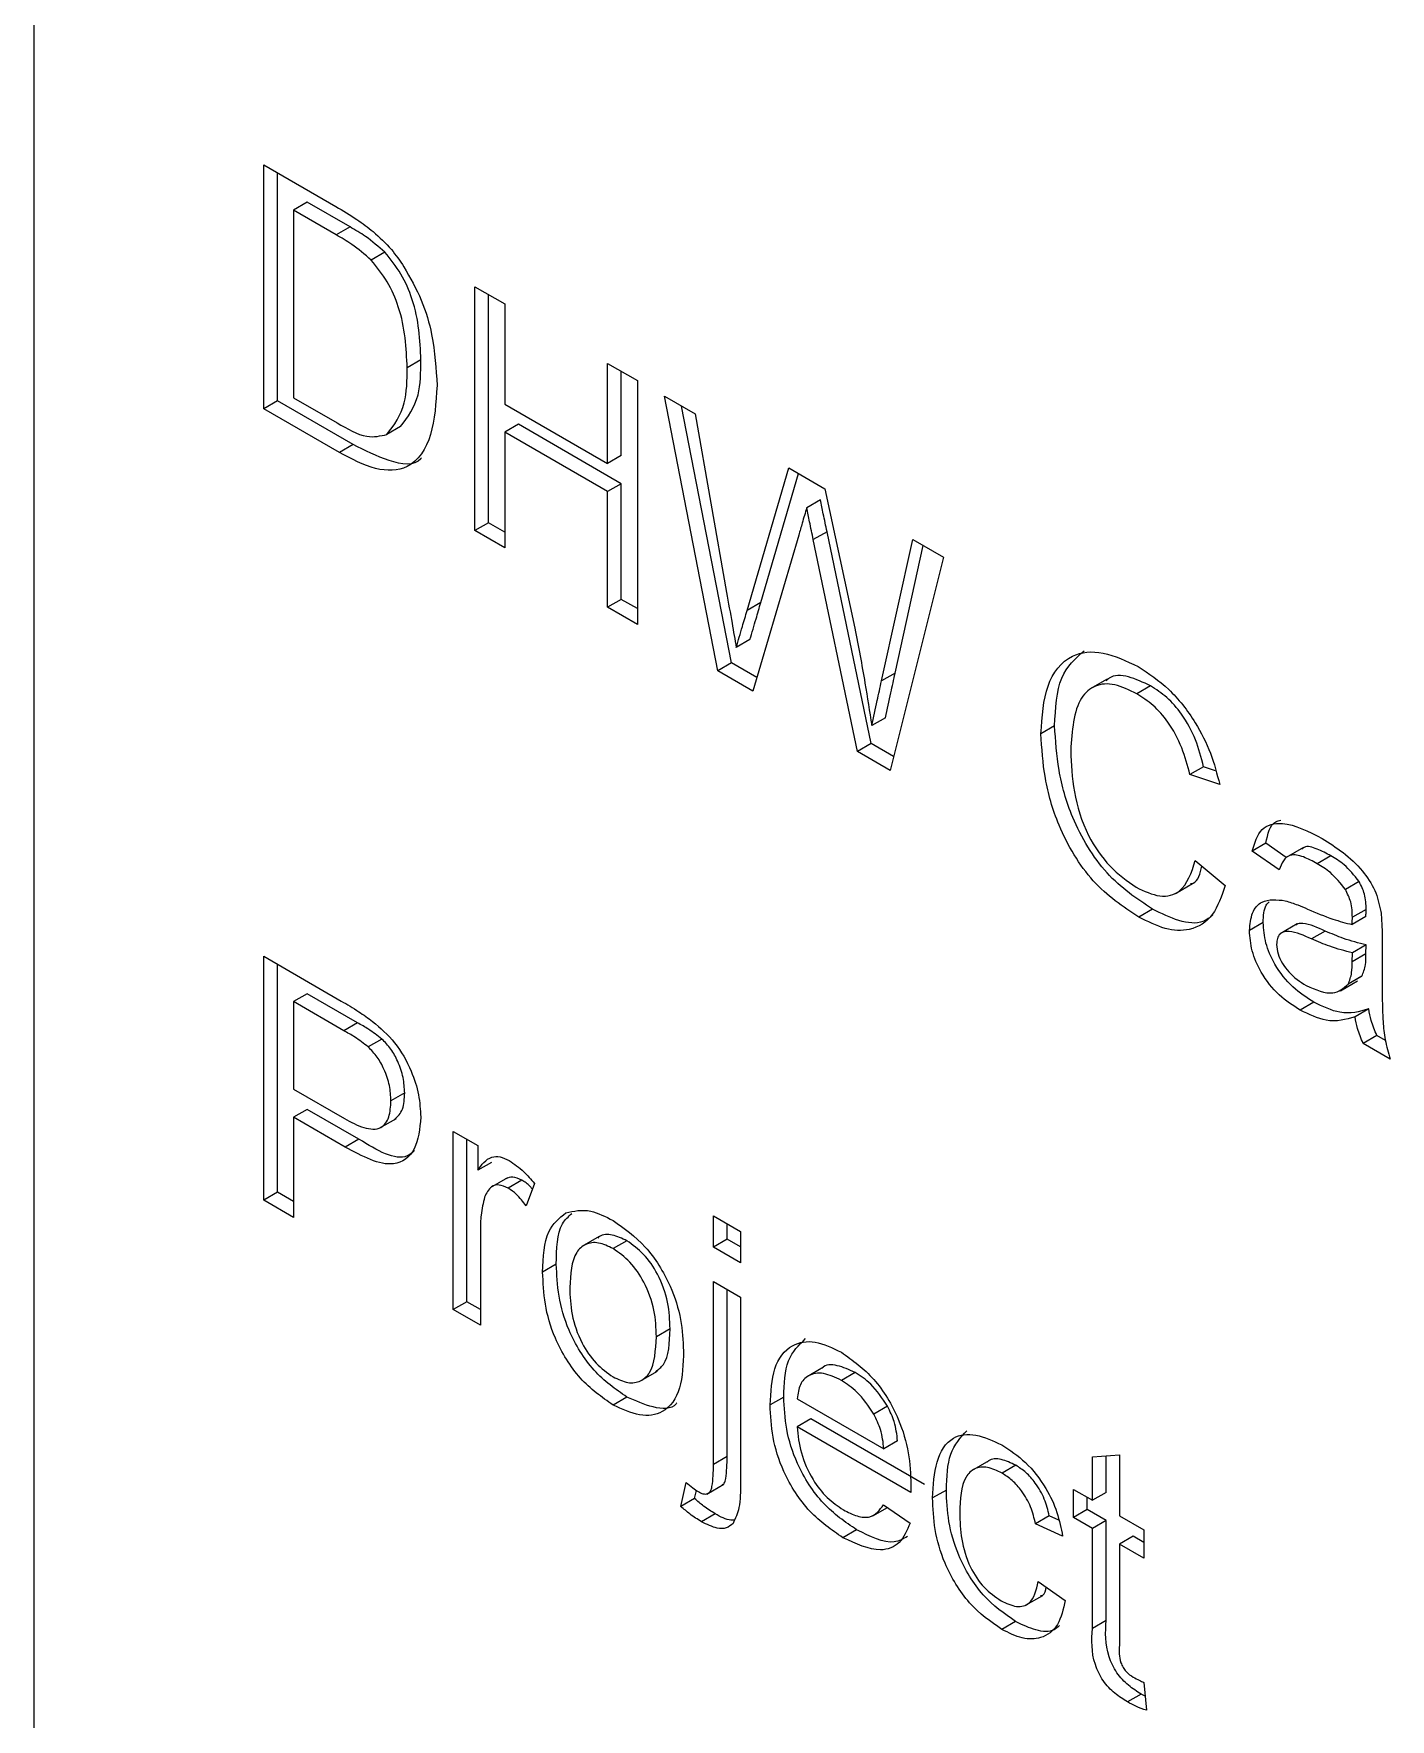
# Model space of a CAD drawing. Extents: x 75 to 2075, y 25 to 1460.
# Drawn here: x 1835.07 to 1853.73, y 1152.26 to 1175.45 of the extents above; entities that cross this region are included whole.
import ezdxf

# ---------------------------------------------------------------- set-up
doc = ezdxf.new("R2010")
doc.units = 0
doc.header["$LTSCALE"] = 5
doc.linetypes.add('SLD-KATı', pattern=[0])
doc.layers.get('0').update_dxf_attribs({"linetype": 'CONTINUOUS'})

msp = doc.modelspace()

# ---------------------------------------------------------------- linework, layer by layer
at = {"color": 7, "linetype": 'SLD-KATı'}
for p, q in [((1835.073, 1212.4), (1835.073, 1137.278)), ((1838.237, 1173.646), (1839.23, 1173.073)), ((1838.237, 1170.291), (1838.237, 1173.646)), ((1838.425, 1170.4), (1838.425, 1173.538)), ((1838.835, 1173.132), (1838.646, 1173.023)), ((1839.424, 1172.792), (1838.835, 1173.132)), ((1839.235, 1172.683), (1838.646, 1173.023)), ((1838.646, 1173.023), (1838.646, 1170.442)), ((1839.424, 1172.792), (1839.235, 1172.683)), ((1839.904, 1172.445), (1839.716, 1172.336)), ((1841.142, 1171.969), (1841.552, 1171.732)), ((1841.142, 1168.614), (1841.142, 1171.969)), ((1841.331, 1168.722), (1841.331, 1171.86)), ((1841.552, 1171.732), (1841.552, 1170.356)), ((1840.4, 1170.963), (1840.211, 1170.854)), ((1842.968, 1170.915), (1843.377, 1170.679)), ((1842.968, 1169.539), (1842.968, 1170.915)), ((1843.156, 1169.647), (1843.156, 1170.806)), ((1843.377, 1170.679), (1843.377, 1167.323)), ((1838.425, 1170.4), (1838.237, 1170.291)), ((1839.277, 1169.69), (1838.237, 1170.291)), ((1839.466, 1169.799), (1838.425, 1170.4)), ((1838.646, 1170.442), (1839.245, 1170.096)), ((1841.552, 1170.356), (1842.968, 1169.539)), ((1843.75, 1170.464), (1844.173, 1170.219)), ((1844.482, 1166.686), (1843.75, 1170.464)), ((1844.67, 1166.795), (1843.986, 1170.327)), ((1840.12, 1170.046), (1839.932, 1169.937)), ((1841.741, 1170.078), (1841.552, 1169.969)), ((1843.156, 1169.26), (1841.741, 1170.078)), ((1844.173, 1170.219), (1844.605, 1167.764)), ((1839.466, 1169.799), (1839.277, 1169.69)), ((1841.552, 1169.969), (1841.552, 1168.377)), ((1842.968, 1169.151), (1841.552, 1169.969)), ((1843.156, 1169.647), (1842.968, 1169.539)), ((1844.887, 1167.517), (1845.461, 1169.476)), ((1845.075, 1167.626), (1845.595, 1169.399)), ((1845.461, 1169.476), (1845.954, 1169.191)), ((1843.156, 1169.26), (1842.968, 1169.151)), ((1842.968, 1167.56), (1842.968, 1169.151)), ((1843.156, 1167.669), (1843.156, 1169.26)), ((1845.954, 1169.191), (1846.369, 1167.271)), ((1845.894, 1169.038), (1845.706, 1168.929)), ((1841.331, 1168.722), (1841.142, 1168.614)), ((1841.552, 1168.595), (1841.331, 1168.722)), ((1841.552, 1168.377), (1841.142, 1168.614)), ((1845.596, 1168.553), (1844.967, 1166.406)), ((1845.986, 1168.6), (1845.797, 1168.491)), ((1846.404, 1165.576), (1845.797, 1168.491)), ((1846.593, 1165.685), (1845.986, 1168.6)), ((1846.735, 1166.547), (1847.164, 1168.493)), ((1846.923, 1166.655), (1847.31, 1168.409)), ((1847.164, 1168.493), (1847.587, 1168.249)), ((1847.587, 1168.249), (1846.855, 1165.316)), ((1843.156, 1167.669), (1842.968, 1167.56)), ((1843.377, 1167.323), (1842.968, 1167.56)), ((1843.377, 1167.541), (1843.156, 1167.669)), ((1845.075, 1167.626), (1844.887, 1167.517)), ((1844.926, 1167.116), (1844.737, 1167.007)), ((1844.67, 1166.795), (1844.482, 1166.686)), ((1845.021, 1166.592), (1844.67, 1166.795)), ((1844.967, 1166.406), (1844.482, 1166.686)), ((1846.923, 1166.655), (1846.735, 1166.547)), ((1849.84, 1166.573), (1849.604, 1166.437)), ((1850.436, 1166.478), (1850.247, 1166.369)), ((1846.788, 1166.041), (1846.6, 1165.932)), ((1849.117, 1165.93), (1848.928, 1165.821)), ((1846.593, 1165.685), (1846.404, 1165.576)), ((1846.902, 1165.506), (1846.593, 1165.685)), ((1846.855, 1165.316), (1846.404, 1165.576)), ((1851.166, 1165.367), (1850.977, 1165.258)), ((1851.387, 1165.123), (1850.977, 1165.258)), ((1851.33, 1165.312), (1851.166, 1165.367)), ((1852.022, 1164.314), (1851.834, 1164.205)), ((1852.302, 1164.12), (1852.022, 1164.314)), ((1852.538, 1164.256), (1852.302, 1164.12)), ((1851.052, 1164.077), (1851.461, 1163.731)), ((1852.206, 1163.947), (1851.834, 1164.205)), ((1852.918, 1164.141), (1852.729, 1164.033)), ((1853.305, 1163.788), (1853.116, 1163.679)), ((1850.779, 1163.624), (1851.014, 1163.76)), ((1850.464, 1163.407), (1850.275, 1163.298)), ((1853.399, 1163.304), (1853.21, 1163.195)), ((1853.401, 1163.403), (1853.212, 1163.295)), ((1851.985, 1163.222), (1851.797, 1163.113)), ((1852.455, 1163.206), (1852.219, 1163.069)), ((1852.84, 1163.106), (1852.652, 1162.997)), ((1853.401, 1162.916), (1853.212, 1162.807)), ((1853.399, 1162.792), (1853.401, 1162.916)), ((1853.622, 1162.999), (1853.622, 1162.474)), ((1838.237, 1162.759), (1839.304, 1162.143)), ((1838.237, 1159.404), (1838.237, 1162.759)), ((1838.425, 1159.513), (1838.425, 1162.65)), ((1853.21, 1162.683), (1853.212, 1162.807)), ((1853.399, 1162.792), (1853.21, 1162.683)), ((1853.049, 1162.283), (1853.285, 1162.42)), ((1853.344, 1162.484), (1853.155, 1162.375)), ((1853.248, 1162.43), (1853.344, 1162.484)), ((1838.835, 1162.244), (1838.646, 1162.136)), ((1839.529, 1161.844), (1838.835, 1162.244)), ((1839.34, 1161.735), (1838.646, 1162.136)), ((1838.646, 1162.136), (1838.646, 1160.931)), ((1852.68, 1162.128), (1852.492, 1162.019)), ((1853.438, 1162.034), (1853.249, 1161.925)), ((1839.529, 1161.844), (1839.34, 1161.735)), ((1839.863, 1161.621), (1839.675, 1161.512)), ((1853.55, 1161.669), (1853.361, 1161.56)), ((1853.734, 1161.345), (1853.361, 1161.56)), ((1853.666, 1161.602), (1853.55, 1161.669)), ((1838.646, 1160.931), (1839.347, 1160.526)), ((1840.176, 1160.879), (1839.987, 1160.77)), ((1838.835, 1160.653), (1838.646, 1160.544)), ((1838.646, 1160.544), (1838.646, 1159.167)), ((1839.358, 1160.133), (1838.646, 1160.544)), ((1839.547, 1160.242), (1838.835, 1160.653)), ((1839.826, 1160.393), (1840.062, 1160.529)), ((1840.844, 1160.35), (1841.18, 1160.157)), ((1840.844, 1157.898), (1840.844, 1160.35)), ((1839.547, 1160.242), (1839.358, 1160.133)), ((1841.033, 1158.007), (1841.033, 1160.242)), ((1841.18, 1160.157), (1841.18, 1159.815)), ((1841.368, 1159.924), (1841.18, 1159.815)), ((1841.588, 1159.713), (1841.353, 1159.576)), ((1841.787, 1159.68), (1841.599, 1159.571)), ((1841.962, 1159.633), (1841.845, 1159.328)), ((1838.425, 1159.513), (1838.237, 1159.404)), ((1838.646, 1159.167), (1838.237, 1159.404)), ((1838.646, 1159.385), (1838.425, 1159.513)), ((1844.423, 1159.188), (1844.795, 1158.973)), ((1844.423, 1158.758), (1844.423, 1159.188)), ((1841.217, 1158.986), (1841.217, 1157.683)), ((1842.851, 1158.902), (1842.615, 1158.766)), ((1844.611, 1158.867), (1844.611, 1159.079)), ((1844.795, 1158.973), (1844.795, 1158.543)), ((1843.232, 1158.846), (1843.043, 1158.737)), ((1844.611, 1158.867), (1844.423, 1158.758)), ((1844.795, 1158.543), (1844.423, 1158.758)), ((1844.795, 1158.76), (1844.611, 1158.867)), ((1842.262, 1158.524), (1842.074, 1158.415)), ((1844.423, 1158.285), (1844.795, 1158.07)), ((1844.423, 1155.767), (1844.423, 1158.285)), ((1841.033, 1158.007), (1840.844, 1157.898)), ((1841.217, 1157.901), (1841.033, 1158.007)), ((1844.611, 1155.876), (1844.611, 1158.176)), ((1844.795, 1158.07), (1844.795, 1155.52)), ((1841.217, 1157.683), (1840.844, 1157.898)), ((1843.827, 1157.634), (1843.638, 1157.526)), ((1843.418, 1156.918), (1843.654, 1157.054)), ((1845.938, 1157.107), (1845.703, 1156.971)), ((1846.371, 1157.033), (1846.183, 1156.925)), ((1843.232, 1156.695), (1843.043, 1156.586)), ((1845.391, 1156.696), (1845.203, 1156.587)), ((1845.575, 1156.673), (1846.767, 1155.985)), ((1845.764, 1156.395), (1845.575, 1156.286)), ((1847.327, 1155.492), (1845.764, 1156.395)), ((1846.819, 1156.569), (1846.631, 1156.46)), ((1847.138, 1155.383), (1845.575, 1156.286)), ((1846.956, 1156.094), (1846.767, 1155.985)), ((1849.636, 1155.872), (1850.008, 1155.902)), ((1849.825, 1155.384), (1849.825, 1155.887)), ((1850.008, 1155.902), (1850.008, 1155.06)), ((1844.611, 1155.876), (1844.423, 1155.767)), ((1848.21, 1155.819), (1847.974, 1155.683)), ((1848.582, 1155.757), (1848.393, 1155.648)), ((1849.636, 1155.275), (1849.636, 1155.872)), ((1843.975, 1155.191), (1844.047, 1155.521)), ((1844.331, 1155.36), (1844.567, 1155.496)), ((1849.375, 1155.426), (1849.636, 1155.275)), ((1849.375, 1155.039), (1849.375, 1155.426)), ((1844.164, 1155.3), (1843.975, 1155.191)), ((1844.164, 1155.3), (1844.188, 1155.412)), ((1846.763, 1155.213), (1847.128, 1154.959)), ((1847.627, 1155.417), (1847.438, 1155.309)), ((1849.564, 1155.147), (1849.564, 1155.317)), ((1849.825, 1155.384), (1849.636, 1155.275)), ((1844.447, 1155.09), (1844.259, 1154.981)), ((1846.616, 1155.06), (1846.816, 1155.176)), ((1849.042, 1155.061), (1848.854, 1154.952)), ((1849.173, 1155.001), (1849.042, 1155.061)), ((1849.564, 1155.147), (1849.375, 1155.039)), ((1849.636, 1154.888), (1849.375, 1155.039)), ((1849.825, 1154.997), (1849.564, 1155.147)), ((1849.825, 1154.997), (1849.636, 1154.888)), ((1849.825, 1153.621), (1849.825, 1154.997)), ((1850.008, 1155.06), (1850.344, 1154.867)), ((1846.393, 1154.87), (1846.204, 1154.761)), ((1849.226, 1154.78), (1848.854, 1154.952)), ((1849.636, 1153.512), (1849.636, 1154.888)), ((1850.197, 1154.782), (1850.008, 1154.673)), ((1850.344, 1154.697), (1850.197, 1154.782)), ((1850.344, 1154.867), (1850.344, 1154.479)), ((1850.008, 1154.673), (1850.008, 1153.282)), ((1850.344, 1154.479), (1850.008, 1154.673)), ((1848.891, 1154.157), (1849.263, 1153.899)), ((1848.717, 1153.832), (1848.953, 1153.968)), ((1848.58, 1153.607), (1848.391, 1153.498)), ((1849.825, 1153.621), (1849.636, 1153.512)), ((1850.344, 1152.769), (1850.381, 1152.387)), ((1850.307, 1152.61), (1850.119, 1152.502)), ((1850.362, 1152.583), (1850.307, 1152.61))]:
    msp.add_line(p, q, dxfattribs=at)
for points, knots in [([(1839.23, 1173.073), (1839.327, 1173.017), (1839.499, 1172.916), (1839.669, 1172.786), (1839.744, 1172.728)], [0, 0, 0, 0, 0.560174, 1, 1, 1, 1]), ([(1839.716, 1172.336), (1839.627, 1172.412), (1839.469, 1172.548), (1839.307, 1172.641), (1839.235, 1172.683)], [0, 0, 0, 0, 0.559255, 1, 1, 1, 1]), ([(1839.904, 1172.445), (1839.816, 1172.521), (1839.658, 1172.657), (1839.496, 1172.75), (1839.424, 1172.792)], [0, 0, 0, 0, 0.559255, 1, 1, 1, 1]), ([(1839.744, 1172.728), (1839.83, 1172.65), (1839.983, 1172.51), (1840.11, 1172.326), (1840.166, 1172.244)], [0, 0, 0, 0, 0.559847, 1, 1, 1, 1]), ([(1840.4, 1170.963), (1840.387, 1171.237), (1840.368, 1171.619), (1840.136, 1172.153), (1839.981, 1172.348), (1839.904, 1172.445)], [0, 0, 0, 0, 0.55915, 0.78004, 1, 1, 1, 1]), ([(1840.211, 1170.854), (1840.198, 1171.128), (1840.18, 1171.51), (1839.948, 1172.045), (1839.793, 1172.239), (1839.716, 1172.336)], [0, 0, 0, 0, 0.55915, 0.78004, 1, 1, 1, 1]), ([(1840.166, 1172.244), (1840.252, 1172.093), (1840.423, 1171.789), (1840.588, 1171.215), (1840.608, 1170.84), (1840.621, 1170.611)], [0, 0, 0, 0, 0.279769, 0.559929, 1, 1, 1, 1]), ([(1840.12, 1170.046), (1840.217, 1170.176), (1840.392, 1170.409), (1840.397, 1170.793), (1840.4, 1170.963)], [0, 0, 0, 0, 0.557452, 1, 1, 1, 1]), ([(1839.932, 1169.937), (1840.029, 1170.067), (1840.203, 1170.3), (1840.209, 1170.684), (1840.211, 1170.854)], [0, 0, 0, 0, 0.557452, 1, 1, 1, 1]), ([(1840.621, 1170.611), (1840.606, 1170.374), (1840.577, 1169.902), (1840.281, 1169.442), (1839.779, 1169.424), (1839.445, 1169.601), (1839.277, 1169.69)], [0, 0, 0, 0, 0.28084, 0.5599517, 0.7790685, 1, 1, 1, 1]), ([(1839.245, 1170.096), (1839.386, 1170.015), (1839.638, 1169.87), (1839.842, 1169.917), (1839.932, 1169.937)], [0, 0, 0, 0, 0.561861, 1, 1, 1, 1]), ([(1840.407, 1169.617), (1840.404, 1169.613), (1840.317, 1169.491), (1839.952, 1169.556), (1839.629, 1169.718), (1839.466, 1169.799)], [0, 0, 0, 0, 0.01872, 0.507336, 1, 1, 1, 1]), ([(1845.706, 1168.929), (1845.685, 1168.859), (1845.649, 1168.734), (1845.612, 1168.608), (1845.596, 1168.553)], [0, 0, 0, 0, 0.559999, 1, 1, 1, 1]), ([(1845.797, 1168.491), (1845.78, 1168.573), (1845.749, 1168.719), (1845.719, 1168.865), (1845.706, 1168.929)], [0, 0, 0, 0, 0.5600066, 1, 1, 1, 1]), ([(1845.986, 1168.6), (1845.969, 1168.681), (1845.938, 1168.828), (1845.908, 1168.974), (1845.894, 1169.038)], [0, 0, 0, 0, 0.5600066, 1, 1, 1, 1]), ([(1844.605, 1167.764), (1844.629, 1167.622), (1844.674, 1167.37), (1844.718, 1167.118), (1844.737, 1167.007)], [0, 0, 0, 0, 0.56, 1, 1, 1, 1]), ([(1844.737, 1167.007), (1844.765, 1167.103), (1844.815, 1167.273), (1844.865, 1167.443), (1844.887, 1167.517)], [0, 0, 0, 0, 0.560001, 1, 1, 1, 1]), ([(1844.926, 1167.116), (1844.954, 1167.211), (1845.004, 1167.381), (1845.053, 1167.551), (1845.075, 1167.626)], [0, 0, 0, 0, 0.560001, 1, 1, 1, 1]), ([(1846.369, 1167.271), (1846.417, 1167.019), (1846.503, 1166.57), (1846.57, 1166.127), (1846.6, 1165.932)], [0, 0, 0, 0, 0.559998, 1, 1, 1, 1]), ([(1848.928, 1165.821), (1848.944, 1166.055), (1848.975, 1166.519), (1849.299, 1166.926), (1849.774, 1166.976), (1850.103, 1166.822), (1850.267, 1166.744)], [0, 0, 0, 0, 0.280492, 0.55957, 0.779615, 1, 1, 1, 1]), ([(1849.117, 1165.93), (1849.128, 1166.17), (1849.151, 1166.63), (1849.403, 1166.855), (1849.524, 1166.963)], [0, 0, 0, 0, 0.521387, 1, 1, 1, 1]), ([(1846.788, 1166.041), (1846.814, 1166.156), (1846.859, 1166.36), (1846.904, 1166.565), (1846.923, 1166.655)], [0, 0, 0, 0, 0.559999, 1, 1, 1, 1]), ([(1850.436, 1166.478), (1850.334, 1166.527), (1850.132, 1166.624), (1849.913, 1166.632), (1849.838, 1166.56), (1849.825, 1166.547)], [0, 0, 0, 0, 0.450656, 0.900009, 1, 1, 1, 1]), ([(1850.267, 1166.744), (1850.409, 1166.65), (1850.694, 1166.462), (1851.043, 1166.017), (1851.276, 1165.552), (1851.35, 1165.266), (1851.387, 1165.123)], [0, 0, 0, 0, 0.280081, 0.559449, 0.779549, 1, 1, 1, 1]), ([(1846.6, 1165.932), (1846.625, 1166.047), (1846.671, 1166.251), (1846.715, 1166.456), (1846.735, 1166.547)], [0, 0, 0, 0, 0.559999, 1, 1, 1, 1]), ([(1850.247, 1166.369), (1850.144, 1166.42), (1849.939, 1166.522), (1849.665, 1166.5), (1849.383, 1166.251), (1849.357, 1165.861), (1849.338, 1165.587)], [0, 0, 0, 0, 0.187223, 0.373906, 0.560736, 1, 1, 1, 1]), ([(1850.977, 1165.258), (1850.945, 1165.381), (1850.881, 1165.626), (1850.701, 1165.969), (1850.473, 1166.223), (1850.322, 1166.32), (1850.247, 1166.369)], [0, 0, 0, 0, 0.280553, 0.559739, 0.779654, 1, 1, 1, 1]), ([(1851.166, 1165.367), (1851.134, 1165.49), (1851.07, 1165.735), (1850.889, 1166.078), (1850.662, 1166.332), (1850.511, 1166.429), (1850.436, 1166.478)], [0, 0, 0, 0, 0.280553, 0.559739, 0.779654, 1, 1, 1, 1]), ([(1850.464, 1163.407), (1850.246, 1163.551), (1849.812, 1163.839), (1849.353, 1164.613), (1849.152, 1165.327), (1849.129, 1165.729), (1849.117, 1165.93)], [0, 0, 0, 0, 0.279955, 0.558088, 0.778912, 1, 1, 1, 1]), ([(1850.275, 1163.298), (1850.057, 1163.442), (1849.623, 1163.73), (1849.164, 1164.505), (1848.964, 1165.218), (1848.94, 1165.62), (1848.928, 1165.821)], [0, 0, 0, 0, 0.279955, 0.558088, 0.778912, 1, 1, 1, 1]), ([(1849.338, 1165.587), (1849.346, 1165.402), (1849.362, 1165.033), (1849.532, 1164.454), (1849.869, 1163.97), (1850.114, 1163.795), (1850.237, 1163.708)], [0, 0, 0, 0, 0.281245, 0.560716, 0.780138, 1, 1, 1, 1]), ([(1851.834, 1164.205), (1851.868, 1164.319), (1851.936, 1164.546), (1852.304, 1164.631), (1852.609, 1164.476), (1852.796, 1164.381)], [0, 0, 0, 0, 0.28043, 0.559303, 1, 1, 1, 1]), ([(1852.022, 1164.314), (1852.049, 1164.441), (1852.081, 1164.599), (1852.204, 1164.625), (1852.227, 1164.63)], [0, 0, 0, 0, 0.80528, 1, 1, 1, 1]), ([(1852.918, 1164.141), (1852.855, 1164.174), (1852.73, 1164.24), (1852.578, 1164.286), (1852.529, 1164.243), (1852.519, 1164.234)], [0, 0, 0, 0, 0.446809, 0.890502, 1, 1, 1, 1]), ([(1852.796, 1164.381), (1852.99, 1164.257), (1853.261, 1164.084), (1853.539, 1163.667), (1853.582, 1163.474), (1853.604, 1163.377)], [0, 0, 0, 0, 0.559253, 0.779195, 1, 1, 1, 1]), ([(1850.237, 1163.708), (1850.348, 1163.656), (1850.572, 1163.552), (1850.911, 1163.64), (1850.998, 1163.912), (1851.052, 1164.077)], [0, 0, 0, 0, 0.280711, 0.560905, 1, 1, 1, 1]), ([(1850.986, 1163.758), (1850.998, 1163.76), (1851.092, 1163.778), (1851.119, 1163.897), (1851.143, 1164)], [0, 0, 0, 0, 0.134136, 1, 1, 1, 1]), ([(1852.729, 1164.033), (1852.666, 1164.067), (1852.539, 1164.135), (1852.363, 1164.172), (1852.255, 1164.083), (1852.223, 1163.992), (1852.206, 1163.947)], [0, 0, 0, 0, 0.280855, 0.559751, 0.7795, 1, 1, 1, 1]), ([(1853.116, 1163.679), (1853.049, 1163.763), (1852.929, 1163.913), (1852.79, 1163.996), (1852.729, 1164.033)], [0, 0, 0, 0, 0.557871, 1, 1, 1, 1]), ([(1853.305, 1163.788), (1853.238, 1163.872), (1853.117, 1164.022), (1852.979, 1164.105), (1852.918, 1164.141)], [0, 0, 0, 0, 0.557871, 1, 1, 1, 1]), ([(1853.401, 1163.403), (1853.4, 1163.473), (1853.397, 1163.597), (1853.333, 1163.73), (1853.305, 1163.788)], [0, 0, 0, 0, 0.561903, 1, 1, 1, 1]), ([(1851.461, 1163.731), (1851.413, 1163.587), (1851.317, 1163.299), (1851.01, 1163.102), (1850.642, 1163.114), (1850.398, 1163.237), (1850.275, 1163.298)], [0, 0, 0, 0, 0.280256, 0.559546, 0.779589, 1, 1, 1, 1]), ([(1851.797, 1163.113), (1851.805, 1163.199), (1851.821, 1163.37), (1851.984, 1163.558), (1852.174, 1163.537), (1852.29, 1163.524)], [0, 0, 0, 0, 0.280458, 0.560983, 1, 1, 1, 1]), ([(1853.212, 1163.295), (1853.211, 1163.364), (1853.209, 1163.488), (1853.144, 1163.621), (1853.116, 1163.679)], [0, 0, 0, 0, 0.561903, 1, 1, 1, 1]), ([(1851.295, 1163.327), (1851.251, 1163.292), (1851.13, 1163.194), (1850.827, 1163.229), (1850.585, 1163.348), (1850.464, 1163.407)], [0, 0, 0, 0, 0.2155788, 0.6074623, 1, 1, 1, 1]), ([(1851.985, 1163.222), (1851.989, 1163.314), (1851.993, 1163.434), (1852.055, 1163.496), (1852.069, 1163.51)], [0, 0, 0, 0, 0.759315, 1, 1, 1, 1]), ([(1852.29, 1163.524), (1852.347, 1163.505), (1852.448, 1163.473), (1852.551, 1163.428), (1852.596, 1163.409)], [0, 0, 0, 0, 0.559918, 1, 1, 1, 1]), ([(1852.596, 1163.409), (1852.713, 1163.359), (1852.92, 1163.269), (1853.122, 1163.218), (1853.21, 1163.195)], [0, 0, 0, 0, 0.560185, 1, 1, 1, 1]), ([(1853.399, 1163.304), (1853.399, 1163.323), (1853.4, 1163.356), (1853.401, 1163.389), (1853.401, 1163.403)], [0, 0, 0, 0, 0.560023, 1, 1, 1, 1]), ([(1853.604, 1163.377), (1853.61, 1163.305), (1853.622, 1163.176), (1853.622, 1163.053), (1853.622, 1162.999)], [0, 0, 0, 0, 0.559817, 1, 1, 1, 1]), ([(1852.492, 1162.019), (1852.394, 1162.081), (1852.201, 1162.206), (1851.959, 1162.508), (1851.817, 1162.837), (1851.803, 1163.021), (1851.797, 1163.113)], [0, 0, 0, 0, 0.2808155, 0.5596902, 0.7796958, 1, 1, 1, 1]), ([(1852.68, 1162.128), (1852.583, 1162.19), (1852.389, 1162.315), (1852.148, 1162.617), (1852.005, 1162.946), (1851.992, 1163.13), (1851.985, 1163.222)], [0, 0, 0, 0, 0.2808155, 0.5596902, 0.7796958, 1, 1, 1, 1]), ([(1852.652, 1162.997), (1852.546, 1163.045), (1852.413, 1163.106), (1852.272, 1163.101), (1852.215, 1163.069), (1852.177, 1163.009), (1852.172, 1162.951), (1852.169, 1162.922)], [0, 0, 0, 0, 0.50028, 0.625326, 0.750269, 0.875147, 1, 1, 1, 1]), ([(1852.84, 1163.106), (1852.735, 1163.153), (1852.603, 1163.211), (1852.47, 1163.213), (1852.443, 1163.194), (1852.434, 1163.188)], [0, 0, 0, 0, 0.724835, 0.90601, 1, 1, 1, 1]), ([(1853.401, 1162.916), (1853.298, 1162.942), (1853.113, 1162.989), (1852.924, 1163.07), (1852.84, 1163.106)], [0, 0, 0, 0, 0.5597597, 1, 1, 1, 1]), ([(1853.21, 1163.195), (1853.211, 1163.214), (1853.211, 1163.247), (1853.212, 1163.28), (1853.212, 1163.295)], [0, 0, 0, 0, 0.560023, 1, 1, 1, 1]), ([(1852.169, 1162.922), (1852.173, 1162.88), (1852.181, 1162.795), (1852.247, 1162.658), (1852.375, 1162.487), (1852.493, 1162.411), (1852.577, 1162.357)], [0, 0, 0, 0, 0.186565, 0.373467, 0.560613, 1, 1, 1, 1]), ([(1853.212, 1162.807), (1853.109, 1162.833), (1852.925, 1162.88), (1852.735, 1162.961), (1852.652, 1162.997)], [0, 0, 0, 0, 0.5597597, 1, 1, 1, 1]), ([(1853.155, 1162.375), (1853.174, 1162.426), (1853.209, 1162.516), (1853.21, 1162.632), (1853.21, 1162.683)], [0, 0, 0, 0, 0.558995, 1, 1, 1, 1]), ([(1853.344, 1162.484), (1853.363, 1162.534), (1853.397, 1162.625), (1853.399, 1162.741), (1853.399, 1162.792)], [0, 0, 0, 0, 0.558995, 1, 1, 1, 1]), ([(1853.622, 1162.474), (1853.622, 1162.351), (1853.623, 1162.148), (1853.631, 1161.863), (1853.655, 1161.611), (1853.707, 1161.433), (1853.734, 1161.345)], [0, 0, 0, 0, 0.3402059, 0.5603391, 0.7801747, 1, 1, 1, 1]), ([(1852.577, 1162.357), (1852.708, 1162.3), (1852.942, 1162.198), (1853.09, 1162.321), (1853.155, 1162.375)], [0, 0, 0, 0, 0.559758, 1, 1, 1, 1]), ([(1839.304, 1162.143), (1839.385, 1162.096), (1839.529, 1162.012), (1839.672, 1161.908), (1839.735, 1161.863)], [0, 0, 0, 0, 0.560101, 1, 1, 1, 1]), ([(1853.249, 1161.925), (1853.122, 1161.889), (1852.895, 1161.825), (1852.615, 1161.96), (1852.492, 1162.019)], [0, 0, 0, 0, 0.559971, 1, 1, 1, 1]), ([(1853.438, 1162.034), (1853.311, 1161.998), (1853.084, 1161.934), (1852.804, 1162.068), (1852.68, 1162.128)], [0, 0, 0, 0, 0.559971, 1, 1, 1, 1]), ([(1853.361, 1161.56), (1853.332, 1161.629), (1853.279, 1161.752), (1853.258, 1161.872), (1853.249, 1161.925)], [0, 0, 0, 0, 0.559697, 1, 1, 1, 1]), ([(1853.55, 1161.669), (1853.52, 1161.738), (1853.467, 1161.861), (1853.447, 1161.981), (1853.438, 1162.034)], [0, 0, 0, 0, 0.559697, 1, 1, 1, 1]), ([(1839.675, 1161.512), (1839.613, 1161.559), (1839.502, 1161.642), (1839.39, 1161.707), (1839.34, 1161.735)], [0, 0, 0, 0, 0.559585, 1, 1, 1, 1]), ([(1839.863, 1161.621), (1839.801, 1161.668), (1839.69, 1161.751), (1839.578, 1161.815), (1839.529, 1161.844)], [0, 0, 0, 0, 0.559585, 1, 1, 1, 1]), ([(1839.735, 1161.863), (1839.84, 1161.772), (1840.05, 1161.592), (1840.267, 1161.209), (1840.379, 1160.85), (1840.391, 1160.648), (1840.397, 1160.547)], [0, 0, 0, 0, 0.280013, 0.55891, 0.779396, 1, 1, 1, 1]), ([(1839.987, 1160.77), (1839.984, 1160.84), (1839.976, 1160.978), (1839.905, 1161.19), (1839.802, 1161.379), (1839.717, 1161.468), (1839.675, 1161.512)], [0, 0, 0, 0, 0.280261, 0.560078, 0.78015, 1, 1, 1, 1]), ([(1840.176, 1160.879), (1840.172, 1160.949), (1840.165, 1161.087), (1840.093, 1161.299), (1839.991, 1161.488), (1839.906, 1161.577), (1839.863, 1161.621)], [0, 0, 0, 0, 0.280261, 0.560078, 0.78015, 1, 1, 1, 1]), ([(1839.347, 1160.526), (1839.436, 1160.479), (1839.613, 1160.383), (1839.852, 1160.367), (1839.973, 1160.536), (1839.983, 1160.692), (1839.987, 1160.77)], [0, 0, 0, 0, 0.281401, 0.559753, 0.779356, 1, 1, 1, 1]), ([(1840.038, 1160.516), (1840.08, 1160.557), (1840.165, 1160.639), (1840.172, 1160.799), (1840.176, 1160.879)], [0, 0, 0, 0, 0.497097, 1, 1, 1, 1]), ([(1840.397, 1160.547), (1840.382, 1160.388), (1840.351, 1160.071), (1839.98, 1159.801), (1839.594, 1160.007), (1839.358, 1160.133)], [0, 0, 0, 0, 0.280751, 0.559708, 1, 1, 1, 1]), ([(1840.313, 1160.088), (1840.28, 1160.059), (1840.105, 1159.905), (1839.797, 1160.09), (1839.547, 1160.242)], [0, 0, 0, 0, 0.185145, 1, 1, 1, 1]), ([(1841.18, 1159.815), (1841.235, 1159.892), (1841.313, 1159.999), (1841.486, 1160.01), (1841.571, 1159.97), (1841.613, 1159.95)], [0, 0, 0, 0, 0.559599, 0.779772, 1, 1, 1, 1]), ([(1841.613, 1159.95), (1841.682, 1159.902), (1841.805, 1159.818), (1841.914, 1159.69), (1841.962, 1159.633)], [0, 0, 0, 0, 0.559546, 1, 1, 1, 1]), ([(1841.599, 1159.571), (1841.556, 1159.589), (1841.472, 1159.626), (1841.344, 1159.592), (1841.301, 1159.5), (1841.274, 1159.444)], [0, 0, 0, 0, 0.280305, 0.560911, 1, 1, 1, 1]), ([(1841.787, 1159.68), (1841.744, 1159.699), (1841.66, 1159.737), (1841.597, 1159.71), (1841.565, 1159.697)], [0, 0, 0, 0, 0.512887, 1, 1, 1, 1]), ([(1841.932, 1159.556), (1841.923, 1159.568), (1841.879, 1159.622), (1841.827, 1159.655), (1841.787, 1159.68)], [0, 0, 0, 0, 0.225638, 1, 1, 1, 1]), ([(1841.274, 1159.444), (1841.256, 1159.365), (1841.222, 1159.222), (1841.218, 1159.058), (1841.217, 1158.986)], [0, 0, 0, 0, 0.559888, 1, 1, 1, 1]), ([(1841.845, 1159.328), (1841.803, 1159.383), (1841.727, 1159.483), (1841.638, 1159.544), (1841.599, 1159.571)], [0, 0, 0, 0, 0.560116, 1, 1, 1, 1]), ([(1842.074, 1158.415), (1842.082, 1158.621), (1842.097, 1158.987), (1842.303, 1159.156), (1842.393, 1159.23)], [0, 0, 0, 0, 0.560963, 1, 1, 1, 1]), ([(1842.262, 1158.524), (1842.266, 1158.735), (1842.27, 1159.036), (1842.428, 1159.178), (1842.476, 1159.221)], [0, 0, 0, 0, 0.700289, 1, 1, 1, 1]), ([(1842.393, 1159.23), (1842.503, 1159.254), (1842.7, 1159.299), (1842.938, 1159.177), (1843.043, 1159.124)], [0, 0, 0, 0, 0.559033, 1, 1, 1, 1]), ([(1843.232, 1158.846), (1843.165, 1158.877), (1843.03, 1158.939), (1842.889, 1158.936), (1842.84, 1158.89), (1842.832, 1158.882)], [0, 0, 0, 0, 0.455153, 0.909702, 1, 1, 1, 1]), ([(1843.043, 1159.124), (1843.196, 1159.017), (1843.501, 1158.802), (1843.833, 1158.266), (1843.992, 1157.756), (1844.004, 1157.472), (1844.011, 1157.331)], [0, 0, 0, 0, 0.279556, 0.5586, 0.778991, 1, 1, 1, 1]), ([(1843.043, 1158.737), (1842.975, 1158.769), (1842.839, 1158.835), (1842.661, 1158.81), (1842.472, 1158.646), (1842.457, 1158.384), (1842.446, 1158.201)], [0, 0, 0, 0, 0.1871365, 0.3740246, 0.5610972, 1, 1, 1, 1]), ([(1843.638, 1157.526), (1843.634, 1157.645), (1843.625, 1157.883), (1843.494, 1158.256), (1843.282, 1158.569), (1843.123, 1158.681), (1843.043, 1158.737)], [0, 0, 0, 0, 0.281064, 0.560316, 0.780174, 1, 1, 1, 1]), ([(1843.827, 1157.634), (1843.822, 1157.754), (1843.813, 1157.992), (1843.682, 1158.365), (1843.47, 1158.678), (1843.311, 1158.79), (1843.232, 1158.846)], [0, 0, 0, 0, 0.281064, 0.560316, 0.780174, 1, 1, 1, 1]), ([(1843.232, 1156.695), (1843.076, 1156.804), (1842.765, 1157.022), (1842.427, 1157.573), (1842.28, 1158.092), (1842.268, 1158.379), (1842.262, 1158.524)], [0, 0, 0, 0, 0.279616, 0.558371, 0.778858, 1, 1, 1, 1]), ([(1843.043, 1156.586), (1842.888, 1156.695), (1842.576, 1156.913), (1842.238, 1157.464), (1842.091, 1157.983), (1842.08, 1158.271), (1842.074, 1158.415)], [0, 0, 0, 0, 0.279616, 0.558371, 0.778858, 1, 1, 1, 1]), ([(1842.446, 1158.201), (1842.451, 1158.08), (1842.46, 1157.839), (1842.585, 1157.46), (1842.802, 1157.143), (1842.963, 1157.03), (1843.043, 1156.973)], [0, 0, 0, 0, 0.281129, 0.560384, 0.780159, 1, 1, 1, 1]), ([(1843.043, 1156.973), (1843.112, 1156.94), (1843.25, 1156.875), (1843.428, 1156.906), (1843.615, 1157.075), (1843.628, 1157.34), (1843.638, 1157.526)], [0, 0, 0, 0, 0.187044, 0.373945, 0.560983, 1, 1, 1, 1]), ([(1843.627, 1157.046), (1843.666, 1157.075), (1843.812, 1157.184), (1843.82, 1157.444), (1843.827, 1157.634)], [0, 0, 0, 0, 0.265968, 1, 1, 1, 1]), ([(1844.011, 1157.331), (1844.006, 1157.151), (1843.995, 1156.793), (1843.768, 1156.465), (1843.414, 1156.415), (1843.167, 1156.529), (1843.043, 1156.586)], [0, 0, 0, 0, 0.281033, 0.559513, 0.779602, 1, 1, 1, 1]), ([(1845.203, 1156.587), (1845.212, 1156.764), (1845.231, 1157.116), (1845.466, 1157.428), (1845.814, 1157.489), (1846.061, 1157.37), (1846.184, 1157.311)], [0, 0, 0, 0, 0.280748, 0.559775, 0.779666, 1, 1, 1, 1]), ([(1845.391, 1156.696), (1845.398, 1156.877), (1845.411, 1157.231), (1845.599, 1157.411), (1845.691, 1157.499)], [0, 0, 0, 0, 0.511608, 1, 1, 1, 1]), ([(1846.184, 1157.311), (1846.338, 1157.201), (1846.646, 1156.982), (1846.974, 1156.433), (1847.122, 1155.921), (1847.134, 1155.636), (1847.14, 1155.493)], [0, 0, 0, 0, 0.279366, 0.558398, 0.778885, 1, 1, 1, 1]), ([(1846.371, 1157.033), (1846.29, 1157.071), (1846.127, 1157.146), (1845.964, 1157.146), (1845.917, 1157.093), (1845.916, 1157.092)], [0, 0, 0, 0, 0.49506, 0.988967, 1, 1, 1, 1]), ([(1846.183, 1156.925), (1846.099, 1156.965), (1845.933, 1157.044), (1845.733, 1157.011), (1845.606, 1156.88), (1845.585, 1156.742), (1845.575, 1156.673)], [0, 0, 0, 0, 0.28019, 0.559728, 0.779642, 1, 1, 1, 1]), ([(1846.631, 1156.46), (1846.557, 1156.571), (1846.424, 1156.768), (1846.256, 1156.877), (1846.183, 1156.925)], [0, 0, 0, 0, 0.558512, 1, 1, 1, 1]), ([(1846.819, 1156.569), (1846.745, 1156.679), (1846.613, 1156.877), (1846.445, 1156.986), (1846.371, 1157.033)], [0, 0, 0, 0, 0.558512, 1, 1, 1, 1]), ([(1843.918, 1156.617), (1843.915, 1156.613), (1843.851, 1156.52), (1843.592, 1156.538), (1843.352, 1156.642), (1843.232, 1156.695)], [0, 0, 0, 0, 0.025658, 0.512487, 1, 1, 1, 1]), ([(1846.204, 1154.761), (1846.047, 1154.868), (1845.734, 1155.082), (1845.383, 1155.627), (1845.222, 1156.152), (1845.209, 1156.442), (1845.203, 1156.587)], [0, 0, 0, 0, 0.2799521, 0.5586609, 0.7789943, 1, 1, 1, 1]), ([(1846.393, 1154.87), (1846.236, 1154.977), (1845.922, 1155.191), (1845.571, 1155.736), (1845.411, 1156.261), (1845.398, 1156.551), (1845.391, 1156.696)], [0, 0, 0, 0, 0.2799521, 0.5586609, 0.7789943, 1, 1, 1, 1]), ([(1846.767, 1155.985), (1846.758, 1156.072), (1846.741, 1156.228), (1846.664, 1156.389), (1846.631, 1156.46)], [0, 0, 0, 0, 0.560674, 1, 1, 1, 1]), ([(1846.956, 1156.094), (1846.946, 1156.181), (1846.929, 1156.337), (1846.853, 1156.498), (1846.819, 1156.569)], [0, 0, 0, 0, 0.560674, 1, 1, 1, 1]), ([(1845.575, 1156.286), (1845.587, 1156.168), (1845.61, 1155.933), (1845.766, 1155.577), (1845.982, 1155.299), (1846.134, 1155.196), (1846.21, 1155.145)], [0, 0, 0, 0, 0.280633, 0.559687, 0.779661, 1, 1, 1, 1]), ([(1847.438, 1155.309), (1847.448, 1155.481), (1847.466, 1155.826), (1847.676, 1156.163), (1848.028, 1156.205), (1848.27, 1156.093), (1848.391, 1156.037)], [0, 0, 0, 0, 0.280838, 0.55968, 0.779579, 1, 1, 1, 1]), ([(1847.627, 1155.417), (1847.633, 1155.595), (1847.646, 1155.946), (1847.823, 1156.138), (1847.911, 1156.233)], [0, 0, 0, 0, 0.506404, 1, 1, 1, 1]), ([(1848.391, 1156.037), (1848.501, 1155.965), (1848.721, 1155.82), (1848.993, 1155.474), (1849.162, 1155.108), (1849.205, 1154.89), (1849.226, 1154.78)], [0, 0, 0, 0, 0.280267, 0.559439, 0.779535, 1, 1, 1, 1]), ([(1844.212, 1155.395), (1844.235, 1155.383), (1844.28, 1155.36), (1844.343, 1155.361), (1844.387, 1155.398), (1844.421, 1155.533), (1844.422, 1155.663), (1844.423, 1155.767)], [0, 0, 0, 0, 0.1251302, 0.2499637, 0.3744218, 0.4995637, 1, 1, 1, 1]), ([(1844.541, 1155.486), (1844.552, 1155.493), (1844.579, 1155.511), (1844.607, 1155.645), (1844.61, 1155.773), (1844.611, 1155.876)], [0, 0, 0, 0, 0.123293, 0.298671, 1, 1, 1, 1]), ([(1848.393, 1155.648), (1848.325, 1155.681), (1848.19, 1155.747), (1848.011, 1155.724), (1847.83, 1155.551), (1847.819, 1155.289), (1847.811, 1155.105)], [0, 0, 0, 0, 0.187089, 0.37388, 0.56073, 1, 1, 1, 1]), ([(1848.582, 1155.757), (1848.515, 1155.789), (1848.381, 1155.851), (1848.242, 1155.852), (1848.196, 1155.806), (1848.19, 1155.8)], [0, 0, 0, 0, 0.465771, 0.930801, 1, 1, 1, 1]), ([(1849.042, 1155.061), (1849.024, 1155.139), (1848.986, 1155.293), (1848.866, 1155.505), (1848.724, 1155.665), (1848.629, 1155.726), (1848.582, 1155.757)], [0, 0, 0, 0, 0.280213, 0.559476, 0.779649, 1, 1, 1, 1]), ([(1844.047, 1155.521), (1844.078, 1155.495), (1844.132, 1155.448), (1844.188, 1155.411), (1844.212, 1155.395)], [0, 0, 0, 0, 0.5601361, 1, 1, 1, 1]), ([(1844.795, 1155.52), (1844.796, 1155.399), (1844.796, 1155.184), (1844.724, 1155.027), (1844.693, 1154.958)], [0, 0, 0, 0, 0.561396, 1, 1, 1, 1]), ([(1847.14, 1155.493), (1847.14, 1155.472), (1847.139, 1155.436), (1847.139, 1155.399), (1847.138, 1155.383)], [0, 0, 0, 0, 0.559999, 1, 1, 1, 1]), ([(1848.854, 1154.952), (1848.835, 1155.03), (1848.798, 1155.184), (1848.677, 1155.396), (1848.535, 1155.556), (1848.441, 1155.618), (1848.393, 1155.648)], [0, 0, 0, 0, 0.280213, 0.559476, 0.779649, 1, 1, 1, 1]), ([(1844.259, 1154.981), (1844.205, 1155.014), (1844.109, 1155.074), (1844.016, 1155.155), (1843.975, 1155.191)], [0, 0, 0, 0, 0.559882, 1, 1, 1, 1]), ([(1844.447, 1155.09), (1844.394, 1155.123), (1844.298, 1155.182), (1844.205, 1155.264), (1844.164, 1155.3)], [0, 0, 0, 0, 0.559882, 1, 1, 1, 1]), ([(1846.21, 1155.145), (1846.274, 1155.112), (1846.402, 1155.047), (1846.622, 1155.026), (1846.71, 1155.142), (1846.763, 1155.213)], [0, 0, 0, 0, 0.281282, 0.561906, 1, 1, 1, 1]), ([(1848.391, 1153.498), (1848.237, 1153.606), (1847.929, 1153.821), (1847.599, 1154.37), (1847.455, 1154.882), (1847.444, 1155.166), (1847.438, 1155.309)], [0, 0, 0, 0, 0.279595, 0.558341, 0.778834, 1, 1, 1, 1]), ([(1848.58, 1153.607), (1848.426, 1153.715), (1848.117, 1153.93), (1847.787, 1154.479), (1847.644, 1154.99), (1847.632, 1155.275), (1847.627, 1155.417)], [0, 0, 0, 0, 0.279595, 0.558341, 0.778834, 1, 1, 1, 1]), ([(1844.693, 1154.958), (1844.664, 1154.933), (1844.605, 1154.883), (1844.452, 1154.885), (1844.332, 1154.944), (1844.259, 1154.981)], [0, 0, 0, 0, 0.2801212, 0.5601416, 1, 1, 1, 1]), ([(1844.71, 1155.003), (1844.694, 1155.002), (1844.615, 1154.997), (1844.522, 1155.048), (1844.447, 1155.09)], [0, 0, 0, 0, 0.1932302, 1, 1, 1, 1]), ([(1847.128, 1154.959), (1847.087, 1154.861), (1847.003, 1154.665), (1846.678, 1154.54), (1846.384, 1154.677), (1846.204, 1154.761)], [0, 0, 0, 0, 0.280613, 0.560833, 1, 1, 1, 1]), ([(1847.811, 1155.105), (1847.814, 1154.986), (1847.822, 1154.75), (1847.927, 1154.378), (1848.14, 1154.059), (1848.299, 1153.948), (1848.379, 1153.893)], [0, 0, 0, 0, 0.281276, 0.560536, 0.78011, 1, 1, 1, 1]), ([(1847.092, 1154.776), (1847.034, 1154.744), (1846.846, 1154.642), (1846.578, 1154.777), (1846.393, 1154.87)], [0, 0, 0, 0, 0.312068, 1, 1, 1, 1]), ([(1848.379, 1153.893), (1848.452, 1153.859), (1848.597, 1153.791), (1848.819, 1153.851), (1848.864, 1154.041), (1848.891, 1154.157)], [0, 0, 0, 0, 0.280899, 0.560906, 1, 1, 1, 1]), ([(1848.924, 1153.964), (1848.935, 1153.966), (1848.982, 1153.974), (1848.992, 1154.034), (1849.001, 1154.081)], [0, 0, 0, 0, 0.232202, 1, 1, 1, 1]), ([(1849.263, 1153.899), (1849.236, 1153.778), (1849.181, 1153.538), (1848.954, 1153.367), (1848.676, 1153.358), (1848.486, 1153.452), (1848.391, 1153.498)], [0, 0, 0, 0, 0.280202, 0.55951, 0.779586, 1, 1, 1, 1]), ([(1849.183, 1153.552), (1849.16, 1153.531), (1849.08, 1153.457), (1848.86, 1153.473), (1848.674, 1153.562), (1848.58, 1153.607)], [0, 0, 0, 0, 0.166052, 0.582707, 1, 1, 1, 1]), ([(1850.307, 1152.61), (1850.248, 1152.647), (1850.132, 1152.719), (1849.964, 1152.894), (1849.803, 1153.233), (1849.816, 1153.461), (1849.825, 1153.621)], [0, 0, 0, 0, 0.187433, 0.373821, 0.559462, 1, 1, 1, 1]), ([(1850.119, 1152.502), (1850.06, 1152.538), (1849.943, 1152.61), (1849.775, 1152.785), (1849.614, 1153.124), (1849.627, 1153.352), (1849.636, 1153.512)], [0, 0, 0, 0, 0.187433, 0.373821, 0.559462, 1, 1, 1, 1]), ([(1850.008, 1153.282), (1850.004, 1153.203), (1849.998, 1153.106), (1850.056, 1152.975), (1850.112, 1152.897), (1850.163, 1152.864), (1850.198, 1152.843)], [0, 0, 0, 0, 0.499596, 0.625239, 0.750354, 1, 1, 1, 1]), ([(1850.198, 1152.843), (1850.225, 1152.828), (1850.274, 1152.802), (1850.322, 1152.779), (1850.344, 1152.769)], [0, 0, 0, 0, 0.559965, 1, 1, 1, 1]), ([(1850.381, 1152.387), (1850.332, 1152.404), (1850.246, 1152.434), (1850.157, 1152.481), (1850.119, 1152.502)], [0, 0, 0, 0, 0.5600783, 1, 1, 1, 1])]:
    msp.add_open_spline(points, degree=3, knots=knots, dxfattribs=at)

doc.saveas('drawing.dxf')
